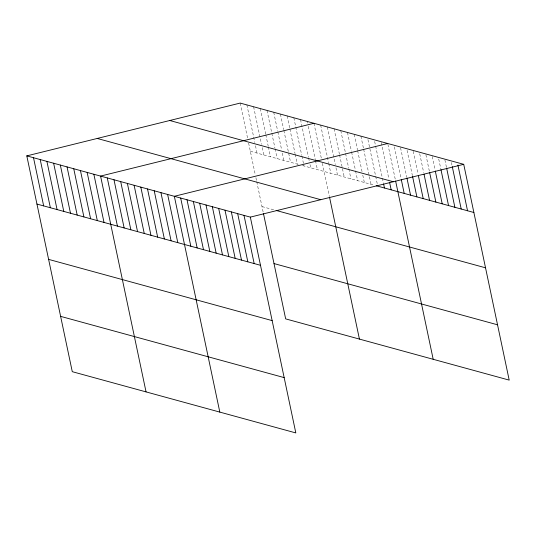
<?xml version="1.0" encoding="UTF-8"?>
<svg xmlns="http://www.w3.org/2000/svg" width="536" height="536" viewBox="0 0 536 536"><rect width="100%" height="100%" fill="white"/><g stroke="black" fill="none" stroke-linecap="round" stroke-linejoin="round"><path stroke-width="0.4" stroke-dasharray="2.68 2.01" d="M250.332 151.259L298.766 164.525M302.492 165.55L374.771 185.349M261.99 206.574L274.66 210.045M451.399 162.482L452.263 166.562M444.893 159.929L446.441 167.279M438.729 159.011L440.8 168.806M432.224 156.458L435.152 170.341M425.892 154.723L429.503 171.875M419.728 153.805L423.688 172.585M413.223 151.252L418.047 174.12M407.065 150.335L412.398 175.647M400.56 147.782L406.75 177.181M394.396 146.864L401.109 178.716M387.89 144.311L395.461 180.243M381.183 142.476L388.928 179.225M374.651 141.457L382.222 177.389M382.396 178.2L383.428 183.104M367.944 139.615L375.515 175.547M375.689 176.364L377.411 184.531M360.896 136.144L363.475 148.398M363.649 149.216L371.046 184.33M354.189 134.308L357.458 149.825M357.633 150.643L362.102 171.875M362.792 175.138L364.339 182.488M347.482 132.472L351.442 151.252M351.609 152.07L355.395 170.039M355.569 170.857L357.633 180.652M340.775 130.637L345.418 152.686M345.593 153.504L348.688 168.204M348.862 169.014L350.926 178.816M334.069 128.801L339.402 154.113M339.576 154.931L344.219 176.981M327.362 126.958L335.281 164.525M335.965 167.795L337.519 175.145M320.655 125.123L328.575 162.689M328.742 163.507L330.812 173.302M313.949 123.287L321.352 158.401M322.384 163.299L329.339 196.317M307.242 121.451L307.59 123.079M308.274 126.349L315.329 159.829M315.503 160.646L317.399 169.631M300.535 119.608L308.455 157.175M308.629 157.993L309.312 161.262M310.002 164.525L310.692 167.795M293.829 117.773L301.748 155.34M301.922 156.157L303.986 165.959M287.122 115.937L289.708 128.184M289.875 129.002L295.041 153.504M295.215 154.321L297.279 164.117M280.422 114.101L283.691 129.618M283.859 130.436L288.509 152.485M288.676 153.296L290.572 162.281M273.715 112.265L277.668 131.045M277.842 131.863L281.628 149.825M282.318 153.095L283.866 160.445M267.008 110.423L271.651 132.472M271.826 133.29L274.921 147.99M275.095 148.807L277.159 158.609M260.302 108.587L265.635 133.906M265.809 134.724L268.214 146.154M268.389 146.971L270.452 156.773M253.595 106.751L261.508 144.318M262.198 147.581L263.745 154.931M246.888 104.915L254.801 142.482M255.491 145.745L257.039 153.095M240.182 103.079L247.753 139.012M248.617 143.092L255.237 174.508M255.906 177.711L256.583 180.92M256.757 181.724L263.323 212.906"/><path stroke-width="0.8" d="M26.8 155.882L250.339 217.12L295.818 432.921L72.28 371.683L26.8 155.882L240.182 103.079L463.72 164.318L509.2 380.118L285.661 318.88L263.491 213.697M313.949 123.287L100.567 176.089L146.047 391.89M387.716 143.494L174.341 196.297L219.814 412.104M250.339 217.12L463.72 164.318M169.765 120.499L393.31 181.744M376.265 185.758L473.878 212.497M97.217 138.456L320.756 199.694M276.147 210.454L485.536 267.812M274.003 263.565L497.542 324.803M36.95 204.062L260.496 265.3M48.608 259.377L272.154 320.615M60.622 316.367L284.16 377.605M457.905 165.034L467.539 210.762M452.263 166.562L461.208 209.027M446.615 168.096L454.876 207.291M440.967 169.624L448.545 205.556M435.326 171.158L442.207 203.821M429.678 172.686L435.875 202.085M424.036 174.22L429.544 200.35M418.388 175.754L423.206 198.615M412.573 176.465L416.874 196.88M406.925 177.999L410.543 195.144M401.283 179.526L404.204 193.409M395.635 181.061L433.195 359.301M389.618 182.488L391.166 189.838M383.602 183.922L384.459 188.002M329.513 197.121L359.428 339.094M244.007 215.385L254.165 263.565M237.676 213.65L247.826 261.829M231.338 211.914L241.495 260.094M225.006 210.179L235.163 258.359M218.675 208.444L228.825 256.623M212.336 206.708L222.494 254.888M206.005 204.973L216.162 253.153M199.673 203.238L209.824 251.418M193.342 201.503L203.492 249.682M187.004 199.767L197.161 247.947M180.672 198.032L190.823 246.212M167.634 194.461L177.785 242.641M160.927 192.625L171.078 240.805M154.221 190.782L164.371 238.969M147.514 188.947L157.664 237.133M140.807 187.111L150.958 235.291M134.101 185.275L144.251 233.455M127.394 183.439L137.544 231.619M120.687 181.597L130.844 229.783M113.98 179.761L124.138 227.947M107.274 177.925L117.431 226.105M93.86 174.254L104.018 222.433M87.154 172.411L97.311 220.598M80.447 170.575L90.604 218.755M73.747 168.739L83.897 216.919M67.04 166.904L77.191 215.083M60.334 165.068L70.484 213.248M53.627 163.225L63.777 211.412M46.92 161.39L57.071 209.569M40.213 159.554L50.364 207.734M33.507 157.718L43.657 205.898"/></g></svg>
